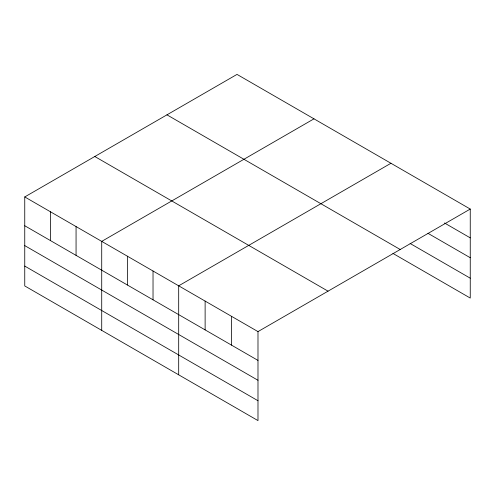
<?xml version="1.0" encoding="UTF-8"?>
<svg xmlns="http://www.w3.org/2000/svg" width="495" height="495" viewBox="0 0 495 495"><rect width="100%" height="100%" fill="white"/><g stroke="black" fill="none" stroke-linecap="round" stroke-linejoin="round"><path stroke-width="0.74" d="M257.988 380.278L257.988 331.607L24.75 196.942L24.75 285.943L257.988 420.601L257.988 380.278L24.75 245.613M24.75 196.942L237.012 74.398L470.25 209.057L470.25 298.058L392.931 253.415M313.978 118.837L101.716 241.381L101.716 330.382M390.951 163.27L178.689 285.819L178.689 374.82M257.988 331.607L470.25 209.057M444.479 222.985L470.25 237.866M427.958 233.312L470.25 257.728M410.114 243.472L470.25 278.19M166.963 114.84L400.201 249.499M94.799 156.507L328.036 291.165M24.75 225.751L257.988 360.41M24.75 266.081L257.988 400.74M231.555 316.342L231.555 345.151M205.122 301.084L205.122 329.887M153.029 271.006L153.029 299.815M127.376 256.193L127.376 285.002M76.063 226.568L76.063 255.377M50.403 211.755L50.403 240.564"/></g></svg>
